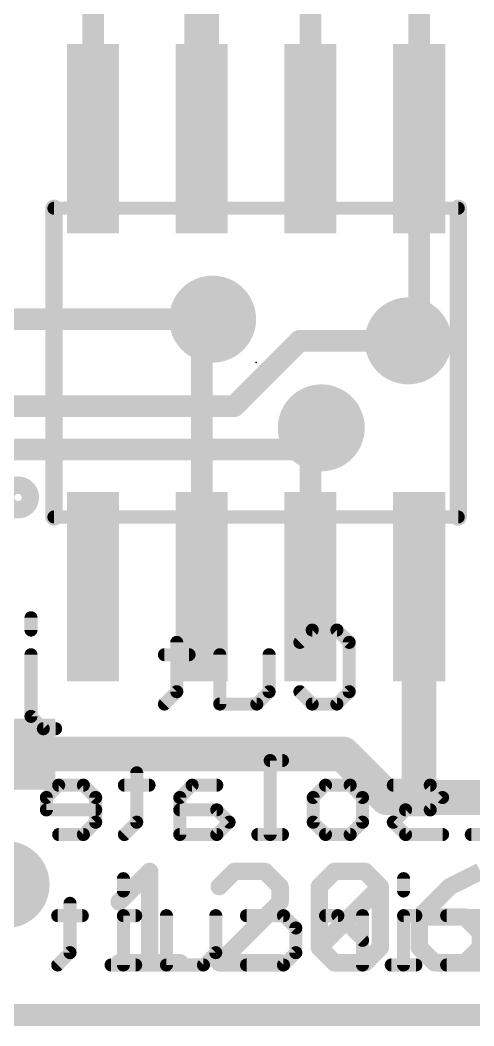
# Model space of a CAD drawing. Extents: x -9 to 103, y -21 to 20.
# Drawn here: x 33.31 to 38.61, y -0.13 to 11.62 of the extents above; entities that cross this region are included whole.
import ezdxf

# ---------------------------------------------------------------- set-up
doc = ezdxf.new("R2010")
doc.units = 0
for name, color, linetype in [('1', 12, 'CONTINUOUS'), ('16', 132, 'CONTINUOUS'), ('18', 110, 'CONTINUOUS'), ('20', 53, 'CONTINUOUS'), ('21', 41, 'CONTINUOUS'), ('22', 40, 'CONTINUOUS'), ('23', 53, 'CONTINUOUS'), ('51', 53, 'CONTINUOUS')]:
    doc.layers.add(name, color=color, linetype=linetype)

# ---------------------------------------------------------------- blocks, each defined once
blk = doc.blocks.new('RECT')
blk.add_solid([(-0.5, -0.5), (0.5, -0.5), (-0.5, 0.5), (0.5, 0.5)])
blk = doc.blocks.new('ROUNDV')
at = {"const_width": 0.5}
blk.add_lwpolyline([(0, -0.25, 1), (0, 0.25, 1), (0, -0.25)], format="xyb", dxfattribs=at)

msp = doc.modelspace()

# ---------------------------------------------------------------- linework, layer by layer
at = {"layer": '1'}
for points, const_width in [([(37.973, 10.2362), (37.973, 14.097)], 0.254), ([(35.433, 10.2362), (35.433, 13.081)], 0.4064), ([(34.163, 10.2362), (34.163, 12.319)], 0.254), ([(36.703, 10.2362), (36.703, 11.811)], 0.254), ([(37.973, 10.2362), (37.973, 8.001)], 0.254), ([(35.433, 8.001), (35.56, 8.128)], 0.254), ([(35.433, 5.0038), (35.433, 8.001)], 0.254), ([(37.973, 8.001), (37.846, 7.874)], 0.254), ([(36.703, 6.731), (36.83, 6.858)], 0.254), ([(36.703, 5.0038), (36.703, 6.731)], 0.254), ([(37.973, 5.0038), (37.973, 2.667)], 0.4064), ([(33.408, 3.048), (37.084, 3.048)], 0.4064), ([(37.084, 3.048), (37.592, 2.54)], 0.4064), ([(37.973, 2.667), (38.1, 2.54)], 0.4064), ([(37.592, 2.54), (38.1, 2.54)], 0.4064), ([(38.1, 2.54), (39.536, 2.54)], 0.4064), ([(45.72, 0), (25.4, 0)], 0.254)]:
    msp.add_lwpolyline(points, dxfattribs=dict(at, const_width=const_width))
for points, const_width in [([(38.0365, 10.2362, 1), (37.9095, 10.2362)], 0.127), ([(34.0995, 10.2362, 1), (34.2265, 10.2362)], 0.127), ([(35.3314, 10.2362, 1), (35.5346, 10.2362)], 0.2032), ([(36.6395, 10.2362, 1), (36.7665, 10.2362)], 0.127), ([(37.9095, 10.2362, 1), (38.0365, 10.2362)], 0.127), ([(35.6049, 8.0831, 1), (35.5151, 8.1729)], 0.127), ([(35.4965, 8.001, 1), (35.3695, 8.001)], 0.127), ([(35.3881, 8.0459, 1), (35.4779, 7.9561)], 0.127), ([(38.0179, 7.9561, 1), (37.9281, 8.0459)], 0.127), ([(37.9095, 8.001, 1), (38.0365, 8.001)], 0.127), ([(37.8011, 7.9189, 1), (37.8909, 7.8291)], 0.127), ([(36.8749, 6.8131, 1), (36.7851, 6.9029)], 0.127), ([(36.7665, 6.731, 1), (36.6395, 6.731)], 0.127), ([(36.6581, 6.7759, 1), (36.7479, 6.6861)], 0.127), ([(38.0746, 5.0038, 1), (37.8714, 5.0038)], 0.2032), ([(35.3695, 5.0038, 1), (35.4965, 5.0038)], 0.127), ([(36.6395, 5.0038, 1), (36.7665, 5.0038)], 0.127), ([(33.408, 3.1496, 1), (33.408, 2.9464)], 0.2032), ([(37.1558, 3.1198, 1), (37.0122, 2.9762)], 0.2032), ([(37.084, 2.9464, 1), (37.084, 3.1496)], 0.2032), ([(38.0448, 2.7388, 1), (37.9012, 2.5952)], 0.2032), ([(37.592, 2.6416, 1), (37.592, 2.4384)], 0.2032), ([(37.5202, 2.4682, 1), (37.6638, 2.6118)], 0.2032), ([(37.8714, 2.667, 1), (38.0746, 2.667)], 0.2032), ([(38.1, 2.6416, 1), (38.1, 2.4384)], 0.2032), ([(38.0282, 2.4682, 1), (38.1718, 2.6118)], 0.2032), ([(38.1, 2.4384, 1), (38.1, 2.6416)], 0.2032)]:
    msp.add_lwpolyline(points, format="xyb", dxfattribs=dict(at, const_width=const_width))
at = {"layer": '16', "const_width": 0.254}
for points in [[(30.734, 8.128), (35.56, 8.128)], [(35.814, 7.112), (36.576, 7.874)], [(36.576, 7.874), (37.846, 7.874)], [(27.178, 7.112), (35.814, 7.112)], [(36.83, 6.858), (36.576, 6.604)], [(36.576, 6.604), (28.448, 6.604)], [(25.4, 0), (45.72, 0)]]:
    msp.add_lwpolyline(points, dxfattribs=at)
at = {"layer": '16', "const_width": 0.127}
for points in [[(35.56, 8.0645, 1), (35.56, 8.1915)], [(36.576, 7.9375, 1), (36.576, 7.8105)], [(36.6209, 7.8291, 1), (36.5311, 7.9189)], [(37.846, 7.8105, 1), (37.846, 7.9375)], [(35.7691, 7.1569, 1), (35.8589, 7.0671)], [(35.814, 7.0485, 1), (35.814, 7.1755)], [(36.8749, 6.8131, 1), (36.7851, 6.9029)], [(36.5311, 6.6489, 1), (36.6209, 6.5591)], [(36.576, 6.5405, 1), (36.576, 6.6675)]]:
    msp.add_lwpolyline(points, format="xyb", dxfattribs=at)
at = {"layer": '20', "const_width": 0.2032}
msp.add_lwpolyline([(45.72, 0), (0, 0)], dxfattribs=at)
at = {"layer": '21', "const_width": 0.2032}
for points in [[(33.706, 9.423), (33.706, 5.817)], [(38.43, 5.817), (38.43, 9.423)], [(34.4683, 1.3214), (34.8242, 1.6773)], [(34.8242, 1.6773), (34.8242, 0.6096)], [(35.8156, 1.6773), (35.6377, 1.4994)], [(36.1715, 1.6773), (35.8156, 1.6773)], [(36.3495, 1.4994), (36.1715, 1.6773)], [(36.8071, 1.4994), (36.985, 1.6773)], [(36.985, 1.6773), (37.3409, 1.6773)], [(37.3409, 1.6773), (37.5189, 1.4994)], [(38.6883, 1.6773), (38.3324, 1.4994)], [(36.3495, 1.3214), (36.3495, 1.4994)], [(36.8071, 0.7876), (36.8071, 1.4994)], [(36.8071, 0.7876), (37.5189, 1.4994)], [(37.5189, 1.4994), (37.5189, 0.7876)], [(38.3324, 1.4994), (37.9765, 1.1435)], [(35.6377, 0.6096), (36.3495, 1.3214)], [(37.9765, 1.1435), (37.9765, 0.7876)], [(38.5103, 1.1435), (37.9765, 1.1435)], [(38.6883, 0.9655), (38.5103, 1.1435)], [(38.6883, 0.7876), (38.6883, 0.9655)], [(36.985, 0.6096), (36.8071, 0.7876)], [(37.5189, 0.7876), (37.3409, 0.6096)], [(37.9765, 0.7876), (38.1544, 0.6096)], [(38.5103, 0.6096), (38.6883, 0.7876)], [(34.4683, 0.6096), (35.1801, 0.6096)], [(36.3495, 0.6096), (35.6377, 0.6096)], [(37.3409, 0.6096), (36.985, 0.6096)], [(38.1544, 0.6096), (38.5103, 0.6096)]]:
    msp.add_lwpolyline(points, dxfattribs=at)
at = {"layer": '21'}
for points, const_width in [([(33.7568, 9.423, 1), (33.6552, 9.423)], 0.1016), ([(38.4808, 9.423, 1), (38.3792, 9.423)], 0.1016), ([(33.2867, 5.9016, 1), (33.2867, 6.1888, 1), (33.2867, 5.9016)], 0.2032), ([(33.6552, 5.817, 1), (33.7568, 5.817)], 0.1016), ([(38.3792, 5.817, 1), (38.4808, 5.817)], 0.1016), ([(34.875, 1.6773, 1), (34.7734, 1.6773)], 0.1016), ([(34.8601, 1.6414, 1), (34.7883, 1.7132)], 0.1016), ([(35.8156, 1.7281, 1), (35.8156, 1.6265)], 0.1016), ([(35.8516, 1.6414, 1), (35.7797, 1.7132)], 0.1016), ([(36.2075, 1.7132, 1), (36.1356, 1.6414)], 0.1016), ([(36.1715, 1.6265, 1), (36.1715, 1.7281)], 0.1016), ([(36.985, 1.7281, 1), (36.985, 1.6265)], 0.1016), ([(37.021, 1.6414, 1), (36.9491, 1.7132)], 0.1016), ([(37.3769, 1.7132, 1), (37.305, 1.6414)], 0.1016), ([(37.3409, 1.6265, 1), (37.3409, 1.7281)], 0.1016), ([(35.6018, 1.5353, 1), (35.6736, 1.4634)], 0.1016), ([(36.4003, 1.4994, 1), (36.2987, 1.4994)], 0.1016), ([(36.3136, 1.4634, 1), (36.3854, 1.5353)], 0.1016), ([(36.8579, 1.4994, 1), (36.7563, 1.4994)], 0.1016), ([(36.7712, 1.5353, 1), (36.843, 1.4634)], 0.1016), ([(37.5697, 1.4994, 1), (37.4681, 1.4994)], 0.1016), ([(37.5548, 1.4634, 1), (37.483, 1.5353)], 0.1016), ([(37.483, 1.4634, 1), (37.5548, 1.5353)], 0.1016), ([(38.3097, 1.5448, 1), (38.3551, 1.4539)], 0.1016), ([(38.3683, 1.4634, 1), (38.2965, 1.5353)], 0.1016), ([(36.3854, 1.2855, 1), (36.3136, 1.3573)], 0.1016), ([(34.4324, 1.3573, 1), (34.5042, 1.2855)], 0.1016), ([(36.2987, 1.3214, 1), (36.4003, 1.3214)], 0.1016), ([(38.0273, 1.1435, 1), (37.9257, 1.1435)], 0.1016), ([(37.9765, 1.1943, 1), (37.9765, 1.0927)], 0.1016), ([(37.9406, 1.1794, 1), (38.0124, 1.1075)], 0.1016), ([(38.5463, 1.1794, 1), (38.4744, 1.1075)], 0.1016), ([(38.5103, 1.0927, 1), (38.5103, 1.1943)], 0.1016), ([(38.7391, 0.9655, 1), (38.6375, 0.9655)], 0.1016), ([(38.6524, 0.9296, 1), (38.7242, 1.0014)], 0.1016), ([(36.843, 0.8235, 1), (36.7712, 0.7516)], 0.1016), ([(36.7712, 0.8235, 1), (36.843, 0.7516)], 0.1016), ([(36.7563, 0.7876, 1), (36.8579, 0.7876)], 0.1016), ([(37.4681, 0.7876, 1), (37.5697, 0.7876)], 0.1016), ([(37.5548, 0.7516, 1), (37.483, 0.8235)], 0.1016), ([(38.0124, 0.8235, 1), (37.9406, 0.7516)], 0.1016), ([(37.9257, 0.7876, 1), (38.0273, 0.7876)], 0.1016), ([(38.6375, 0.7876, 1), (38.7391, 0.7876)], 0.1016), ([(38.7242, 0.7516, 1), (38.6524, 0.8235)], 0.1016), ([(34.4683, 0.6604, 1), (34.4683, 0.5588)], 0.1016), ([(35.1801, 0.5588, 1), (35.1801, 0.6604)], 0.1016), ([(35.6377, 0.6604, 1), (35.6377, 0.5588)], 0.1016), ([(36.3495, 0.5588, 1), (36.3495, 0.6604)], 0.1016), ([(36.985, 0.6604, 1), (36.985, 0.5588)], 0.1016), ([(37.3409, 0.5588, 1), (37.3409, 0.6604)], 0.1016), ([(38.1544, 0.6604, 1), (38.1544, 0.5588)], 0.1016), ([(38.5103, 0.5588, 1), (38.5103, 0.6604)], 0.1016), ([(34.7734, 0.6096, 1), (34.875, 0.6096)], 0.1016), ([(35.6018, 0.6455, 1), (35.6736, 0.5737)], 0.1016), ([(36.9491, 0.5737, 1), (37.021, 0.6455)], 0.1016), ([(37.305, 0.6455, 1), (37.3769, 0.5737)], 0.1016), ([(38.1185, 0.5737, 1), (38.1903, 0.6455)], 0.1016), ([(38.4744, 0.6455, 1), (38.5463, 0.5737)], 0.1016)]:
    msp.add_lwpolyline(points, format="xyb", dxfattribs=dict(at, const_width=const_width))
at = {"layer": '22', "const_width": 0.1524}
for points in [[(33.4378, 4.6406), (33.4378, 4.4965)], [(36.5799, 4.3525), (36.7239, 4.4965)], [(36.7239, 4.4965), (37.0121, 4.4965)], [(37.0121, 4.4965), (37.1561, 4.3525)], [(35.141, 4.3525), (35.141, 3.7763)], [(37.1561, 4.3525), (37.1561, 3.7763)], [(33.4378, 3.4881), (33.4378, 4.2084)], [(35.2851, 4.2084), (34.997, 4.2084)], [(35.6444, 3.6322), (35.6444, 4.2084)], [(36.2206, 4.2084), (36.2206, 3.7763)], [(35.141, 3.7763), (34.997, 3.6322)], [(36.2206, 3.7763), (36.0765, 3.6322)], [(36.7239, 3.6322), (36.5799, 3.7763)], [(37.1561, 3.7763), (37.0121, 3.6322)], [(36.0765, 3.6322), (35.6444, 3.6322)], [(37.0121, 3.6322), (36.7239, 3.6322)], [(33.5818, 3.3441), (33.4378, 3.4881)], [(33.7259, 3.3441), (33.5818, 3.3441)], [(36.3765, 2.9725), (36.2325, 2.9725)], [(36.2325, 2.9725), (36.2325, 2.1082)], [(34.6733, 2.8285), (34.6733, 2.2523)], [(33.7615, 2.6844), (33.6174, 2.5404)], [(34.0496, 2.6844), (33.7615, 2.6844)], [(34.1936, 2.5404), (34.0496, 2.6844)], [(34.8173, 2.6844), (34.5292, 2.6844)], [(35.3207, 2.6844), (35.1766, 2.5404)], [(35.6088, 2.6844), (35.3207, 2.6844)], [(36.7358, 2.5404), (36.8799, 2.6844)], [(36.8799, 2.6844), (37.168, 2.6844)], [(37.168, 2.6844), (37.312, 2.5404)], [(38.1035, 2.6844), (37.6713, 2.6844)], [(38.2476, 2.5404), (38.1035, 2.6844)], [(33.6174, 2.5404), (33.6174, 2.3963)], [(34.1936, 2.2523), (34.1936, 2.5404)], [(35.1766, 2.5404), (35.1766, 2.1082)], [(36.7358, 2.2523), (36.7358, 2.5404)], [(37.312, 2.5404), (37.312, 2.2523)], [(38.1035, 2.3963), (38.2476, 2.5404)], [(33.6174, 2.3963), (34.1936, 2.3963)], [(35.6088, 2.3963), (35.1766, 2.3963)], [(35.7528, 2.2523), (35.6088, 2.3963)], [(37.6713, 2.2523), (37.8154, 2.3963)], [(37.8154, 2.3963), (38.1035, 2.3963)], [(34.0496, 2.1082), (34.1936, 2.2523)], [(34.6733, 2.2523), (34.5292, 2.1082)], [(35.6088, 2.1082), (35.7528, 2.2523)], [(36.8799, 2.1082), (36.7358, 2.2523)], [(37.312, 2.2523), (37.168, 2.1082)], [(37.8154, 2.1082), (37.6713, 2.2523)], [(33.7615, 2.1082), (34.0496, 2.1082)], [(35.1766, 2.1082), (35.6088, 2.1082)], [(36.3765, 2.1082), (36.0884, 2.1082)], [(37.168, 2.1082), (36.8799, 2.1082)], [(38.2476, 2.1082), (37.8154, 2.1082)], [(38.8712, 2.1082), (38.5831, 2.1082)], [(34.5174, 1.5926), (34.5174, 1.4485)], [(37.7917, 1.5926), (37.7917, 1.4485)], [(33.8937, 1.3045), (33.8937, 0.7283)], [(34.0377, 1.1604), (33.7496, 1.1604)], [(34.6614, 1.1604), (34.5174, 1.1604)], [(34.5174, 1.1604), (34.5174, 0.5842)], [(35.0207, 0.5842), (35.0207, 1.1604)], [(35.5969, 1.1604), (35.5969, 0.7283)], [(35.9562, 1.1604), (36.3884, 1.1604)], [(36.3884, 1.1604), (36.5324, 1.0164)], [(37.0239, 1.1604), (36.8799, 1.1604)], [(37.312, 0.8723), (37.0239, 1.1604)], [(37.312, 0.5842), (37.312, 1.1604)], [(37.9357, 1.1604), (37.7917, 1.1604)], [(37.7917, 1.1604), (37.7917, 0.5842)], [(38.295, 1.1604), (38.7272, 1.1604)], [(36.5324, 1.0164), (36.5324, 0.7283)], [(33.8937, 0.7283), (33.7496, 0.5842)], [(35.5969, 0.7283), (35.4529, 0.5842)], [(36.5324, 0.7283), (36.3884, 0.5842)], [(34.6614, 0.5842), (34.3733, 0.5842)], [(35.4529, 0.5842), (35.0207, 0.5842)], [(36.3884, 0.5842), (35.9562, 0.5842)], [(37.9357, 0.5842), (37.6476, 0.5842)], [(38.7272, 0.5842), (38.295, 0.5842)]]:
    msp.add_lwpolyline(points, dxfattribs=at)
at = {"layer": '22', "const_width": 0.0762}
for points in [[(33.4759, 4.6406, 1), (33.3997, 4.6406)], [(33.3997, 4.4965, 1), (33.4759, 4.4965)], [(36.7239, 4.5346, 1), (36.7239, 4.4584)], [(36.7509, 4.4696, 1), (36.697, 4.5235)], [(37.039, 4.5235, 1), (36.9851, 4.4696)], [(37.0121, 4.4584, 1), (37.0121, 4.5346)], [(35.1791, 4.3525, 1), (35.1029, 4.3525)], [(36.5529, 4.3794, 1), (36.6068, 4.3255)], [(37.1942, 4.3525, 1), (37.118, 4.3525)], [(37.1292, 4.3255, 1), (37.1831, 4.3794)], [(33.4759, 4.2084, 1), (33.3997, 4.2084)], [(34.997, 4.2465, 1), (34.997, 4.1703)], [(35.2851, 4.1703, 1), (35.2851, 4.2465)], [(35.6825, 4.2084, 1), (35.6063, 4.2084)], [(36.2587, 4.2084, 1), (36.1825, 4.2084)], [(35.1029, 3.7763, 1), (35.1791, 3.7763)], [(35.168, 3.7493, 1), (35.1141, 3.8032)], [(36.1825, 3.7763, 1), (36.2587, 3.7763)], [(36.2475, 3.7493, 1), (36.1937, 3.8032)], [(36.6068, 3.8032, 1), (36.5529, 3.7493)], [(37.118, 3.7763, 1), (37.1942, 3.7763)], [(37.1831, 3.7493, 1), (37.1292, 3.8032)], [(34.97, 3.6591, 1), (35.0239, 3.6053)], [(35.6444, 3.6703, 1), (35.6444, 3.5941)], [(35.6063, 3.6322, 1), (35.6825, 3.6322)], [(36.0496, 3.6591, 1), (36.1035, 3.6053)], [(36.0765, 3.5941, 1), (36.0765, 3.6703)], [(36.7239, 3.6703, 1), (36.7239, 3.5941)], [(36.697, 3.6053, 1), (36.7509, 3.6591)], [(36.9851, 3.6591, 1), (37.039, 3.6053)], [(37.0121, 3.5941, 1), (37.0121, 3.6703)], [(33.4647, 3.5151, 1), (33.4108, 3.4612)], [(33.3997, 3.4881, 1), (33.4759, 3.4881)], [(33.5818, 3.3822, 1), (33.5818, 3.306)], [(33.5549, 3.3171, 1), (33.6088, 3.371)], [(33.7259, 3.306, 1), (33.7259, 3.3822)], [(36.2325, 3.0106, 1), (36.2325, 2.9344)], [(36.2706, 2.9725, 1), (36.1944, 2.9725)], [(36.3765, 2.9344, 1), (36.3765, 3.0106)], [(34.7114, 2.8285, 1), (34.6352, 2.8285)], [(33.7615, 2.7225, 1), (33.7615, 2.6463)], [(33.7884, 2.6575, 1), (33.7345, 2.7114)], [(34.0765, 2.7114, 1), (34.0226, 2.6575)], [(34.0496, 2.6463, 1), (34.0496, 2.7225)], [(34.5292, 2.7225, 1), (34.5292, 2.6463)], [(34.8173, 2.6463, 1), (34.8173, 2.7225)], [(35.3207, 2.7225, 1), (35.3207, 2.6463)], [(35.3476, 2.6575, 1), (35.2937, 2.7114)], [(35.6088, 2.6463, 1), (35.6088, 2.7225)], [(36.8799, 2.7225, 1), (36.8799, 2.6463)], [(36.9068, 2.6575, 1), (36.8529, 2.7114)], [(37.1949, 2.7114, 1), (37.141, 2.6575)], [(37.168, 2.6463, 1), (37.168, 2.7225)], [(37.6713, 2.7225, 1), (37.6713, 2.6463)], [(38.1304, 2.7114, 1), (38.0766, 2.6575)], [(38.1035, 2.6463, 1), (38.1035, 2.7225)], [(33.6555, 2.5404, 1), (33.5793, 2.5404)], [(33.5905, 2.5673, 1), (33.6444, 2.5134)], [(34.2317, 2.5404, 1), (34.1555, 2.5404)], [(34.1667, 2.5134, 1), (34.2206, 2.5673)], [(35.2147, 2.5404, 1), (35.1385, 2.5404)], [(35.1497, 2.5673, 1), (35.2036, 2.5134)], [(36.7739, 2.5404, 1), (36.6977, 2.5404)], [(36.7089, 2.5673, 1), (36.7628, 2.5134)], [(37.3501, 2.5404, 1), (37.2739, 2.5404)], [(37.2851, 2.5134, 1), (37.339, 2.5673)], [(38.2745, 2.5134, 1), (38.2206, 2.5673)], [(38.2206, 2.5134, 1), (38.2745, 2.5673)], [(33.6174, 2.4344, 1), (33.6174, 2.3582)], [(34.1936, 2.3582, 1), (34.1936, 2.4344)], [(35.1766, 2.4344, 1), (35.1766, 2.3582)], [(35.6357, 2.4233, 1), (35.5818, 2.3694)], [(35.6088, 2.3582, 1), (35.6088, 2.4344)], [(37.8154, 2.4344, 1), (37.8154, 2.3582)], [(37.8423, 2.3694, 1), (37.7884, 2.4233)], [(38.1035, 2.3582, 1), (38.1035, 2.4344)], [(33.5793, 2.3963, 1), (33.6555, 2.3963)], [(38.0766, 2.4233, 1), (38.1304, 2.3694)], [(34.1555, 2.2523, 1), (34.2317, 2.2523)], [(34.2206, 2.2253, 1), (34.1667, 2.2792)], [(34.6352, 2.2523, 1), (34.7114, 2.2523)], [(34.7002, 2.2253, 1), (34.6463, 2.2792)], [(35.7798, 2.2253, 1), (35.7259, 2.2792)], [(35.7259, 2.2253, 1), (35.7798, 2.2792)], [(36.7628, 2.2792, 1), (36.7089, 2.2253)], [(36.6977, 2.2523, 1), (36.7739, 2.2523)], [(37.2739, 2.2523, 1), (37.3501, 2.2523)], [(37.339, 2.2253, 1), (37.2851, 2.2792)], [(37.6983, 2.2792, 1), (37.6444, 2.2253)], [(37.6444, 2.2792, 1), (37.6983, 2.2253)], [(33.7615, 2.1463, 1), (33.7615, 2.0701)], [(34.0226, 2.1351, 1), (34.0765, 2.0813)], [(34.0496, 2.0701, 1), (34.0496, 2.1463)], [(34.5023, 2.1351, 1), (34.5562, 2.0813)], [(35.1766, 2.1463, 1), (35.1766, 2.0701)], [(35.1385, 2.1082, 1), (35.2147, 2.1082)], [(35.5818, 2.1351, 1), (35.6357, 2.0813)], [(35.6088, 2.0701, 1), (35.6088, 2.1463)], [(36.0884, 2.1463, 1), (36.0884, 2.0701)], [(36.1944, 2.1082, 1), (36.2706, 2.1082)], [(36.3765, 2.0701, 1), (36.3765, 2.1463)], [(36.8799, 2.1463, 1), (36.8799, 2.0701)], [(36.8529, 2.0813, 1), (36.9068, 2.1351)], [(37.141, 2.1351, 1), (37.1949, 2.0813)], [(37.168, 2.0701, 1), (37.168, 2.1463)], [(37.8154, 2.1463, 1), (37.8154, 2.0701)], [(37.7884, 2.0813, 1), (37.8423, 2.1351)], [(38.2476, 2.0701, 1), (38.2476, 2.1463)], [(38.5831, 2.1463, 1), (38.5831, 2.0701)], [(34.5555, 1.5926, 1), (34.4793, 1.5926)], [(37.8298, 1.5926, 1), (37.7536, 1.5926)], [(34.4793, 1.4485, 1), (34.5555, 1.4485)], [(37.7536, 1.4485, 1), (37.8298, 1.4485)], [(33.9318, 1.3045, 1), (33.8556, 1.3045)], [(33.7496, 1.1985, 1), (33.7496, 1.1223)], [(34.0377, 1.1223, 1), (34.0377, 1.1985)], [(34.5174, 1.1985, 1), (34.5174, 1.1223)], [(34.5555, 1.1604, 1), (34.4793, 1.1604)], [(34.6614, 1.1223, 1), (34.6614, 1.1985)], [(35.0588, 1.1604, 1), (34.9826, 1.1604)], [(35.635, 1.1604, 1), (35.5588, 1.1604)], [(35.9562, 1.1985, 1), (35.9562, 1.1223)], [(36.4153, 1.1874, 1), (36.3614, 1.1335)], [(36.3884, 1.1223, 1), (36.3884, 1.1985)], [(36.8799, 1.1985, 1), (36.8799, 1.1223)], [(37.0509, 1.1874, 1), (36.997, 1.1335)], [(37.0239, 1.1223, 1), (37.0239, 1.1985)], [(37.3501, 1.1604, 1), (37.2739, 1.1604)], [(37.7917, 1.1985, 1), (37.7917, 1.1223)], [(37.8298, 1.1604, 1), (37.7536, 1.1604)], [(37.9357, 1.1223, 1), (37.9357, 1.1985)], [(38.295, 1.1985, 1), (38.295, 1.1223)], [(36.5705, 1.0164, 1), (36.4943, 1.0164)], [(36.5055, 0.9894, 1), (36.5594, 1.0433)], [(37.2851, 0.8454, 1), (37.339, 0.8993)], [(33.8556, 0.7283, 1), (33.9318, 0.7283)], [(33.9206, 0.7013, 1), (33.8667, 0.7552)], [(35.5588, 0.7283, 1), (35.635, 0.7283)], [(35.6239, 0.7013, 1), (35.57, 0.7552)], [(36.4943, 0.7283, 1), (36.5705, 0.7283)], [(36.5594, 0.7013, 1), (36.5055, 0.7552)], [(33.7227, 0.6111, 1), (33.7766, 0.5573)], [(34.3733, 0.6223, 1), (34.3733, 0.5461)], [(34.4793, 0.5842, 1), (34.5555, 0.5842)], [(34.6614, 0.5461, 1), (34.6614, 0.6223)], [(35.0207, 0.6223, 1), (35.0207, 0.5461)], [(34.9826, 0.5842, 1), (35.0588, 0.5842)], [(35.4259, 0.6111, 1), (35.4798, 0.5573)], [(35.4529, 0.5461, 1), (35.4529, 0.6223)], [(35.9562, 0.6223, 1), (35.9562, 0.5461)], [(36.3614, 0.6111, 1), (36.4153, 0.5573)], [(36.3884, 0.5461, 1), (36.3884, 0.6223)], [(37.2739, 0.5842, 1), (37.3501, 0.5842)], [(37.6476, 0.6223, 1), (37.6476, 0.5461)], [(37.7536, 0.5842, 1), (37.8298, 0.5842)], [(37.9357, 0.5461, 1), (37.9357, 0.6223)], [(38.295, 0.6223, 1), (38.295, 0.5461)]]:
    msp.add_lwpolyline(points, format="xyb", dxfattribs=at)
at = {"layer": '23'}
msp.add_point((36.068, 7.62), dxfattribs=at)
at = {"layer": '51', "const_width": 0.1524}
for points in [[(38.43, 9.423), (33.706, 9.423)], [(33.706, 5.817), (38.43, 5.817)]]:
    msp.add_lwpolyline(points, dxfattribs=at)
at = {"layer": '51', "const_width": 0.0762}
for points in [[(33.706, 9.4611, 1), (33.706, 9.3849)], [(38.43, 9.3849, 1), (38.43, 9.4611)], [(33.706, 5.8551, 1), (33.706, 5.7789)], [(38.43, 5.7789, 1), (38.43, 5.8551)]]:
    msp.add_lwpolyline(points, format="xyb", dxfattribs=at)

# ---------------------------------------------------------------- block references
at = {"layer": '1', "xscale": 0.6096, "yscale": 2.2098}
for p in [(34.163, 10.2362), (35.433, 10.2362), (36.703, 10.2362), (37.973, 10.2362), (34.163, 5.0038), (35.433, 5.0038), (36.703, 5.0038), (37.973, 5.0038)]:
    msp.add_blockref('RECT', p, dxfattribs=at)
at = {"layer": '1', "xscale": 0.63, "yscale": 0.83, "rotation": 180}
msp.add_blockref('RECT', (33.408, 3.048), dxfattribs=at)
at = {"layer": '18', "xscale": 1.016, "yscale": 1.016}
for p in [(35.56, 8.128), (35.56, 8.128), (37.846, 7.874), (37.846, 7.874), (36.83, 6.858), (36.83, 6.858), (33.147, 1.524), (33.147, 1.524)]:
    msp.add_blockref('ROUNDV', p, dxfattribs=at)
at = {"layer": '51', "xscale": 0.3556, "yscale": 1.016}
for p in [(34.163, 9.9822), (35.433, 9.9822), (36.703, 9.9822), (37.973, 9.9822), (34.163, 5.2578), (35.433, 5.2578), (36.703, 5.2578), (37.973, 5.2578)]:
    msp.add_blockref('RECT', p, dxfattribs=at)

doc.saveas('drawing.dxf')
